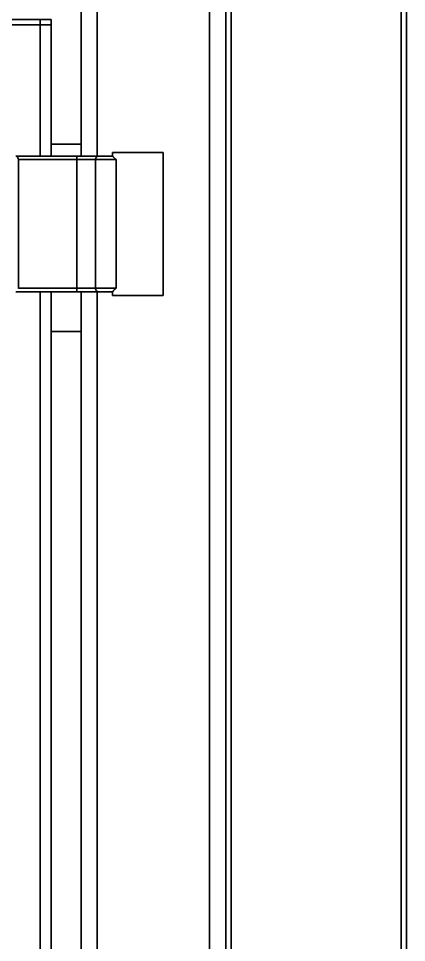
# Model space of a CAD drawing. Header units: millimetres. Extents: x 32496 to 166256, y 3504 to 23939.
# Drawn here: x 70442 to 70657, y 14213 to 14723 of the extents above; entities that cross this region are included whole.
import ezdxf

# ---------------------------------------------------------------- set-up
doc = ezdxf.new("R2010")
doc.units = ezdxf.units.MM
doc.layers.get('0').update_dxf_attribs({"lineweight": 35})

# ---------------------------------------------------------------- blocks, each defined once
blk = doc.blocks.new('8-1250')
at = {"linetype": 'Continuous'}
for p, q in [((-2560.13, -32324.29), (-2560.13, -32152.29)), ((-2498.13, -34671.29), (-2498.13, -32152.29)), ((-2489.13, -32152.29), (-2489.13, -34671.29)), ((-2486.13, -32152.29), (-2486.13, -34671.29)), ((-2392.13, -32152.29), (-2392.13, -34671.29)), ((-2389.13, -32152.29), (-2389.13, -34671.29)), ((-2569.13, -32324.29), (-2569.13, -32232.29)), ((-2665.63, -32248.79), (-2585.63, -32248.79)), ((-2591.63, -32248.79), (-2591.63, -32251.79)), ((-2585.63, -32251.79), (-2585.63, -32248.79)), ((-2665.63, -32251.79), (-2585.63, -32251.79)), ((-2665.63, -32251.79), (-2585.63, -32251.79)), ((-2591.63, -32251.79), (-2591.63, -32324.29)), ((-2585.63, -32324.29), (-2585.63, -32251.79)), ((-2585.63, -32317.79), (-2569.13, -32317.79)), ((-2551.63, -32324.29), (-2551.63, -32322.29)), ((-2551.63, -32322.29), (-2523.63, -32322.29)), ((-2523.63, -32401.29), (-2523.63, -32322.29)), ((-2605.13, -32324.29), (-2551.63, -32324.29)), ((-2603.63, -32326.29), (-2603.63, -32397.29)), ((-2603.63, -32326.29), (-2549.66, -32326.29)), ((-2571.45, -32324.29), (-2571.45, -32399.29)), ((-2561.14, -32397.29), (-2561.14, -32326.29)), ((-2549.66, -32326.29), (-2549.66, -32397.29)), ((-2605.13, -32399.29), (-2551.63, -32399.29)), ((-2549.66, -32397.29), (-2603.63, -32397.29)), ((-2591.63, -32399.29), (-2591.63, -33024.29)), ((-2585.63, -33024.29), (-2585.63, -32399.29)), ((-2569.13, -33024.29), (-2569.13, -32399.29)), ((-2560.13, -33024.29), (-2560.13, -32399.29)), ((-2551.63, -32399.29), (-2551.63, -32401.29)), ((-2523.63, -32401.29), (-2551.63, -32401.29)), ((-2569.13, -32421.29), (-2585.63, -32421.29))]:
    blk.add_line(p, q, dxfattribs=at)
for centre, start_param, end_param in [((-2611.77, -32326.29), 0, 0.141711), ((-2611.77, -32397.29), -0.141711, 0)]:
    blk.add_ellipse(centre, major_axis=(8.15, 0), ratio=0.245536, start_param=start_param, end_param=end_param, dxfattribs=at)
for points, knots in [([(-2604.98, -32324.29), (-2604.91, -32324.29), (-2604.77, -32324.3), (-2604.58, -32324.4), (-2604.44, -32324.56), (-2604.25, -32324.88), (-2604.03, -32325.38), (-2603.83, -32325.79), (-2603.71, -32326.01)], [0, 0, 0, 0, 0.095491, 0.181572, 0.27513, 0.386659, 0.667027, 1, 1, 1, 1]), ([(-2561.14, -32326.29), (-2561.14, -32326.03), (-2561.05, -32325.52), (-2560.68, -32324.86), (-2560.11, -32324.4), (-2559.65, -32324.29), (-2559.42, -32324.29)], [0, 0, 0, 0, 0.267215, 0.524636, 0.767656, 1, 1, 1, 1]), ([(-2549.66, -32326.29), (-2549.81, -32326.18), (-2550.09, -32325.96), (-2550.48, -32325.62), (-2550.82, -32325.3), (-2551.1, -32325.01), (-2551.29, -32324.78), (-2551.42, -32324.61), (-2551.49, -32324.51), (-2551.55, -32324.43), (-2551.59, -32324.37), (-2551.61, -32324.33), (-2551.62, -32324.31), (-2551.62, -32324.3), (-2551.63, -32324.29), (-2551.63, -32324.29)], [0, 0, 0, 0, 0.198275, 0.380694, 0.545565, 0.690776, 0.813479, 0.865244, 0.909841, 0.946555, 0.974535, 0.984937, 0.992762, 0.997839, 1, 1, 1, 1]), ([(-2559.42, -32399.29), (-2559.65, -32399.29), (-2560.11, -32399.18), (-2560.68, -32398.72), (-2561.05, -32398.06), (-2561.14, -32397.55), (-2561.14, -32397.29)], [0, 0, 0, 0, 0.232344, 0.475364, 0.732785, 1, 1, 1, 1]), ([(-2551.63, -32399.29), (-2551.63, -32399.29), (-2551.62, -32399.28), (-2551.62, -32399.27), (-2551.61, -32399.25), (-2551.59, -32399.21), (-2551.55, -32399.15), (-2551.49, -32399.07), (-2551.42, -32398.97), (-2551.29, -32398.8), (-2551.1, -32398.57), (-2550.82, -32398.28), (-2550.48, -32397.96), (-2550.09, -32397.62), (-2549.81, -32397.4), (-2549.66, -32397.29)], [0, 0, 0, 0, 0.002161, 0.007238, 0.015063, 0.025465, 0.053445, 0.090159, 0.134756, 0.186521, 0.309224, 0.454435, 0.619306, 0.801725, 1, 1, 1, 1])]:
    blk.add_open_spline(points, degree=3, knots=knots, dxfattribs=at)

msp = doc.modelspace()

# ---------------------------------------------------------------- block references
at = {"color": 6}
msp.add_blockref('8-1250', (73046.131, 46971.457), dxfattribs=at)

doc.saveas('drawing.dxf')
